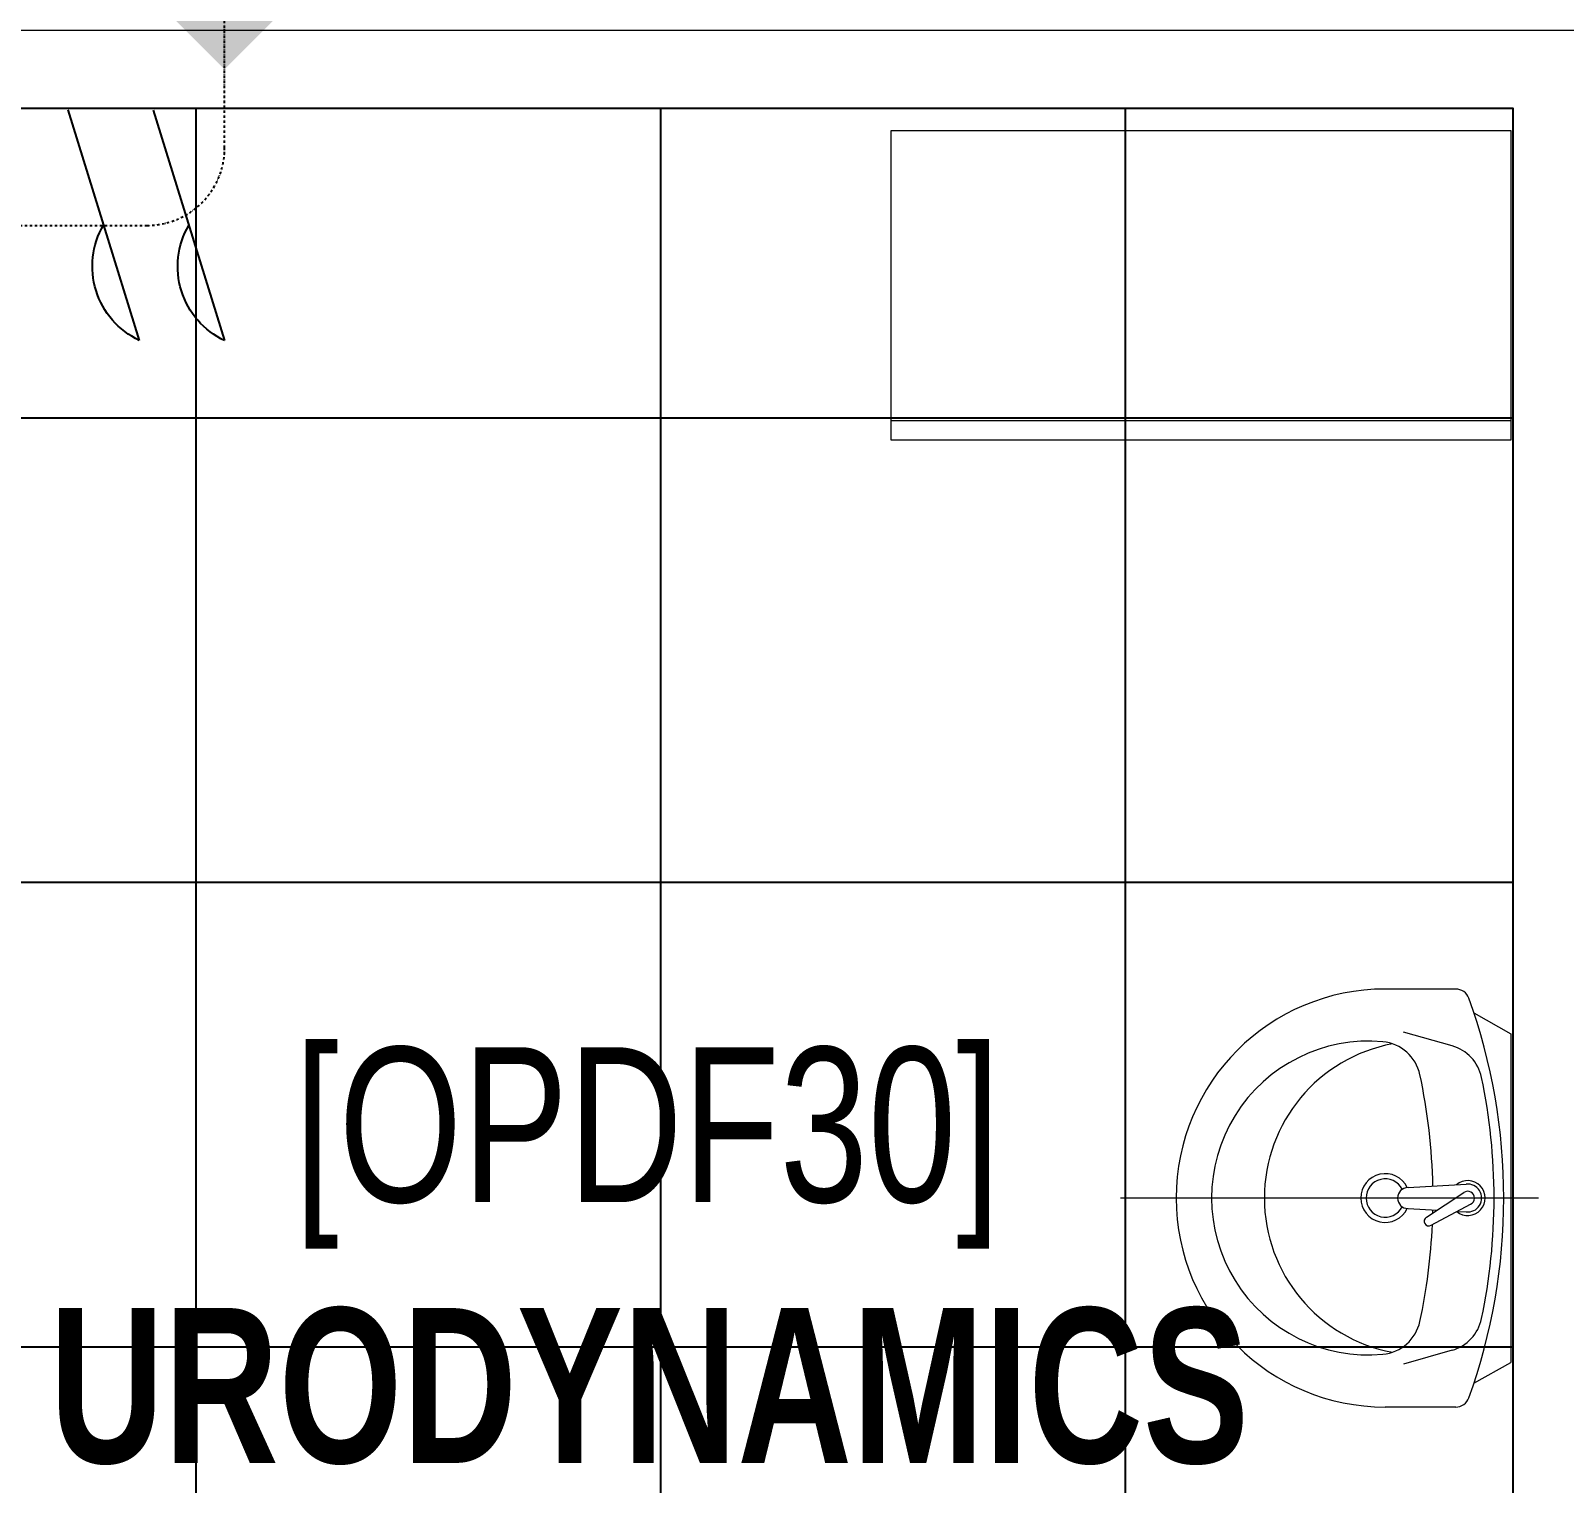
# Model space of a CAD drawing. Extents: x -560814 to 57327, y -29287 to 19916.
# Drawn here: x 36562 to 38542, y -4586 to -2710 of the extents above; entities that cross this region are included whole.
import ezdxf

# ---------------------------------------------------------------- set-up
doc = ezdxf.new("R2010")
doc.units = 0
doc.header["$LTSCALE"] = 0.25
doc.linetypes.add('DASHDOT', pattern=[25.4, 12.7, -6.35, 0, -6.35])
for name, color, linetype in [('0 @ 50', 7, 'Continuous'), ('01-First Floor$0$FALSE CEILING', 251, 'Continuous'), ('T-WIRE', 140, 'Continuous')]:
    doc.layers.add(name, color=color, linetype=linetype)
for name, color, linetype, lineweight in [('01-First Floor$0$72_EGR_BASE_TEXT', 252, 'Continuous', 5), ('01-First Floor$0$LOADING', 253, 'Continuous', 5), ('01-First Floor$0$SANIT', 250, 'Continuous', 5), ('01-First Floor$0$Walls', 251, 'Continuous', 5), ('E-LITE-CLNG-CNDT', 6, 'DASHDOT', 35), ('T-DATA-CLNG-COND', 51, 'DASHDOT', 25), ('T-DATA-CLNG-COND @ 100', 51, 'DASHDOT', 25)]:
    doc.layers.add(name, color=color, linetype=linetype, lineweight=lineweight)
doc.styles.add('01-First Floor$0$X3G_ENTITY_9EC9', font='swisscl.ttf', dxfattribs={"height": 0.2})
doc.styles.add('01-First Floor$0$X3G_ENTITY_9F38', font='swisscl.ttf', dxfattribs={"height": 0.2})

# ---------------------------------------------------------------- blocks, each defined once
blk = doc.blocks.new('01-First Floor$0$GF21027-P')
at = {"layer": '01-First Floor$0$LOADING'}
for p, q in [((0.4, 0.4), (-0.4, 0.4)), ((-0.4, 0.4), (-0.4, 0)), ((0.4, 0), (0.4, 0.4)), ((-0.4, 0.025), (0.4, 0.025)), ((-0.4, 0), (0.4, 0))]:
    blk.add_line(p, q, dxfattribs=at)
blk = doc.blocks.new('01-First Floor$0$lav-manta 60')
at = {"layer": '01-First Floor$0$SANIT'}
for p, q in [((0, 0.04), (0, -0.56)), ((-0.2658, -0.0529), (-0.2358, 0)), ((-0.2358, 0), (0.2358, 0)), ((0.2658, -0.0529), (0.2358, 0)), ((-0.015, -0.1473), (-0.0199, -0.064)), ((0.0389, -0.1142), (0.0087, -0.0575)), ((0.0191, -0.077), (0.0199, -0.064)), ((-0.3, -0.0789), (-0.3, -0.18)), ((-0.2185, -0.0841), (-0.2383, -0.1537)), ((0.0274, -0.121), (-0.0078, -0.0673)), ((0.2185, -0.0841), (0.2383, -0.1537)), ((0.3, -0.0789), (0.3, -0.18)), ((0.015, -0.1473), (0.0174, -0.1057))]:
    blk.add_line(p, q, dxfattribs=at)
for centre, radius, start, end in [((0, -0.8557), 0.8457, 70.1771, 109.8229), ((-0.1608, -0.1006), 0.06, 101.8086, 164.0794), ((0, -0.8696), 0.8457, 78.1914, 101.8086), ((0, -0.0617), 0.025, 320.7474, 220.368), ((0, -0.0617), 0.02, 353.2671, 186.682), ((0.1608, -0.1006), 0.06, 15.9206, 78.1914), ((-0.28, -0.0789), 0.02, 109.8229, 180), ((0, -0.0617), 0.00966, 25.4127, 215.9577), ((0.28, -0.0789), 0.02, 0, 70.1771), ((-0.1645, -0.189), 0.06, 102.0883, 174.8142), ((0, -0.9572), 0.8457, 91.1572, 102.0883), ((0, -0.9572), 0.8457, 88.5486, 88.844), ((0.0332, -0.1176), 0.00666, 210.6852, 30.6852), ((0, -0.9572), 0.8457, 77.9117, 87.4274), ((0.1645, -0.189), 0.06, 5.1858, 77.9117), ((0, -0.18), 0.035, 115.3106, 64.6894), ((0, -0.1473), 0.015, 180, 0), ((0, -0.1282), 0.2252, 190.6097, 349.3903), ((0, -0.18), 0.0275, 117.1496, 62.8504), ((0, -0.18), 0.3, 180, 0), ((0, -0.2039), 0.2252, 174.8142, 5.1858)]:
    blk.add_arc(centre, radius, start, end, dxfattribs=at)
blk = doc.blocks.new('01-First Floor')
at = {"layer": '01-First Floor$0$FALSE CEILING', "linetype": 'Continuous'}
for p, q in [((36776, -6810), (36776, -2810)), ((37376, -6810), (37376, -2810)), ((37976, -6810), (37976, -2810)), ((34976, -3210), (38476, -3210)), ((34976, -3810), (38476, -3810)), ((34976, -4410), (38476, -4410))]:
    blk.add_line(p, q, dxfattribs=at)
at = {"layer": '01-First Floor$0$FALSE CEILING'}
blk.add_lwpolyline([(34976, -2810), (38476, -2810), (38476, -6810), (34976, -6810)], close=True, dxfattribs=at)
at = {"layer": '01-First Floor$0$Walls'}
for p, q in [((42876, -2710), (34876, -2710)), ((38476, -2810), (34976, -2810)), ((38476, -2810), (38476, -6810))]:
    blk.add_line(p, q, dxfattribs=at)
at = {"layer": '01-First Floor$0$LOADING', "color": 1, "xscale": -1000, "yscale": 1000, "zscale": 1000, "rotation": 359.9999999790884}
blk.add_blockref('01-First Floor$0$GF21027-P', (38073.2, -3238.8, -0.1), dxfattribs=at)
at = {"layer": '01-First Floor$0$SANIT', "xscale": 900.000000000201, "yscale": 900.000000000201, "zscale": 900.000000000201, "rotation": 270}
blk.add_blockref('01-First Floor$0$lav-manta 60', (38473.2, -4217.9, -0.1), dxfattribs=at)
at = {"layer": '01-First Floor$0$72_EGR_BASE_TEXT', "char_height": 200, "attachment_point": 2}
for s, insert, style in [('[OPDF30]', (37358.7, -4023.1, 0), '01-First Floor$0$X3G_ENTITY_9F38'), ('{\\fSwis721 LtCn BT|b1|i0|c0|p34;URODYNAMICS}', (37361, -4360, 0), '01-First Floor$0$X3G_ENTITY_9EC9')]:
    blk.add_mtext(s, dxfattribs=dict(at, insert=insert, style=style))
blk = doc.blocks.new('*U96')
blk.add_hatch(color=256).paths.add_polyline_path([(0, -1), (1, 0), (0, 1)])
blk = doc.blocks.new('W-TEL')
blk.add_line((-66, -212.7), (66, 212.7))
blk.add_arc((130.7, 76), 151.2, 115.3301, 210.179)
blk = doc.blocks.new('*U107')
at = {"layer": 'T-WIRE', "xscale": -0.006999999999825377, "yscale": 0.006999999999970897, "zscale": 0.006999999999999999}
for p in [(0, 0), (1.102, -0.003)]:
    blk.add_blockref('W-TEL', p, dxfattribs=at)

msp = doc.modelspace()

# ---------------------------------------------------------------- linework, layer by layer
at = {"layer": 'T-DATA-CLNG-COND'}
msp.add_lwpolyline([(36432.3, -2961.5), (36712.8, -2961.5, 0.414214), (36812.8, -2861.5), (36812.8, -2660)], format="xyb", dxfattribs=at)

# ---------------------------------------------------------------- block references
at = {"layer": '0 @ 50', "xscale": 100, "yscale": 100, "zscale": 100, "rotation": 180}
msp.add_blockref('*U107', (36766.6, -2961.5), dxfattribs=at)
at = {"layer": 'E-LITE-CLNG-CNDT'}
msp.add_blockref('01-First Floor', (0, 0), dxfattribs=at)
at = {"layer": 'T-DATA-CLNG-COND @ 100', "xscale": -100, "yscale": 100, "zscale": 100, "rotation": 90.00000000001782}
msp.add_blockref('*U96', (36812.8, -2660), dxfattribs=at)

doc.saveas('drawing.dxf')
